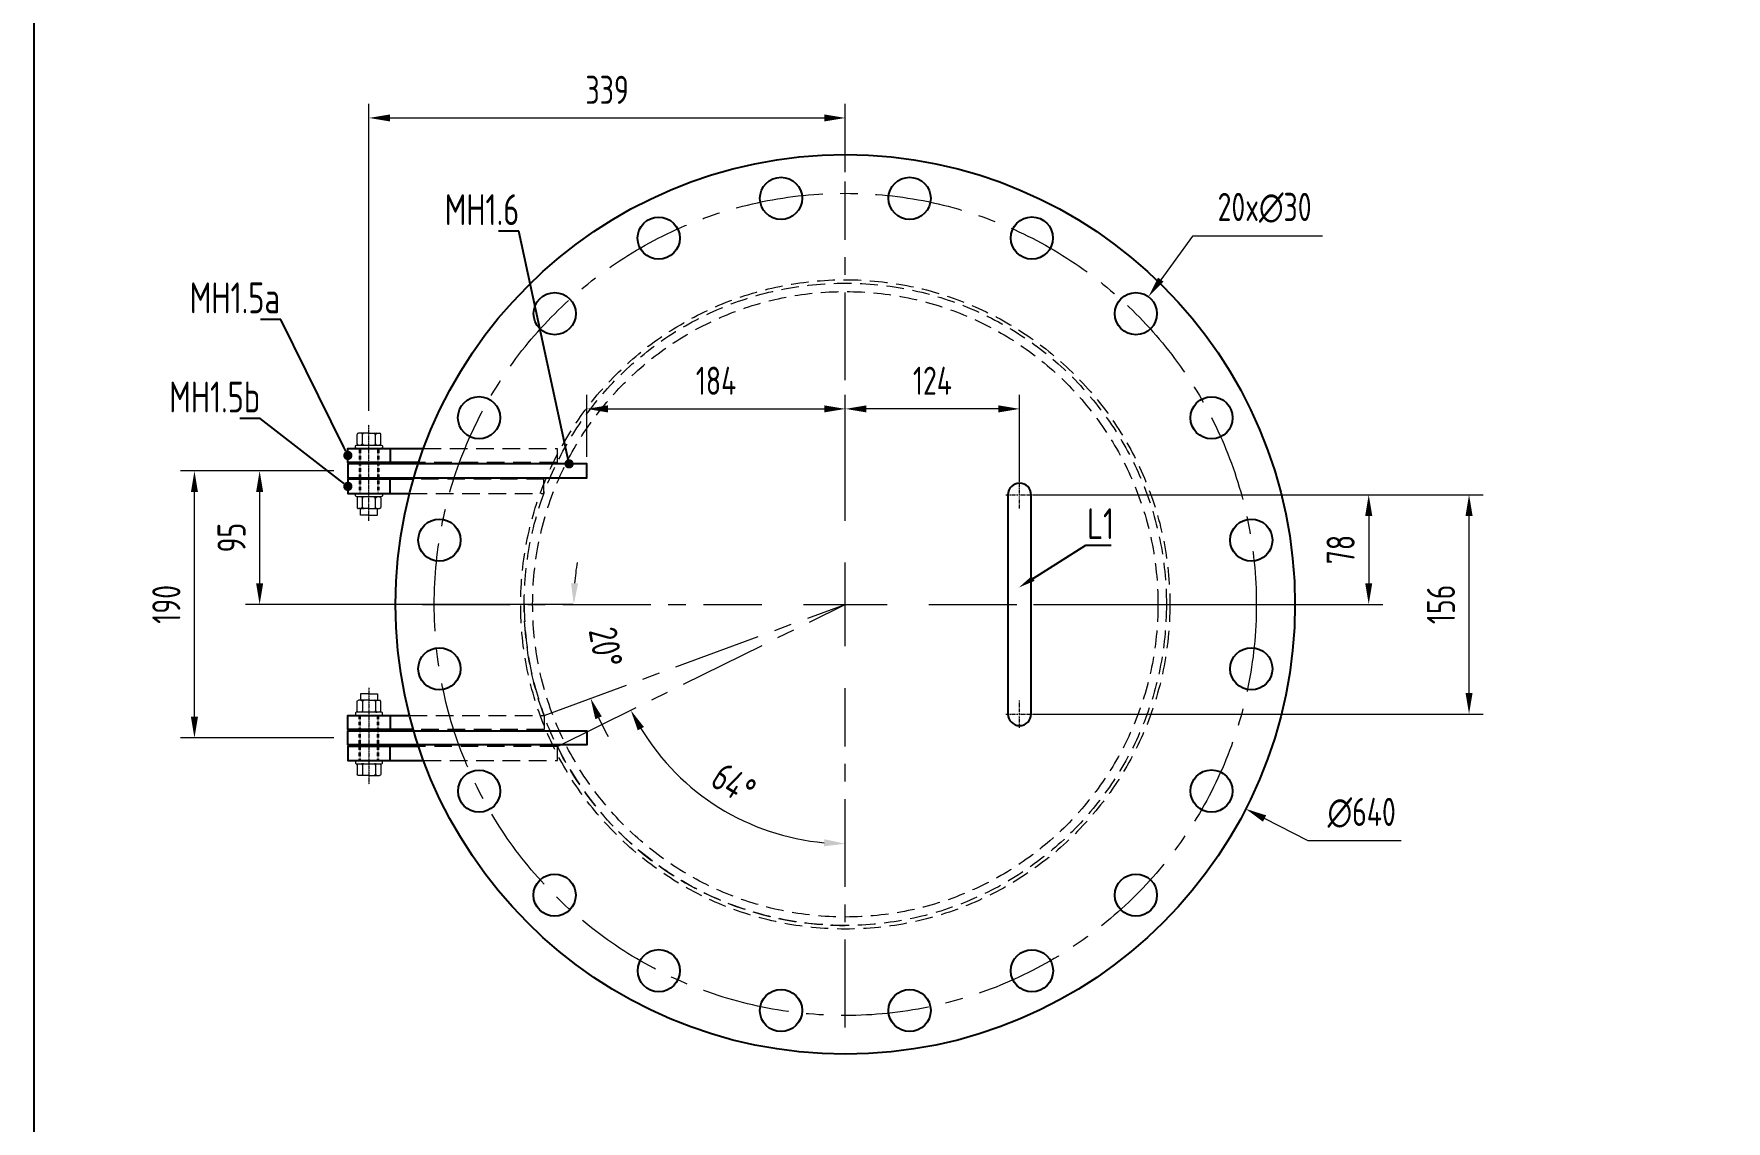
# Model space of a CAD drawing. Header units: millimetres. Extents: x -46397 to 283259, y -8690 to 23983.
# Drawn here: x 173406 to 174611, y -1071 to -298 of the extents above; entities that cross this region are included whole.
import ezdxf
from ezdxf import colors
from ezdxf.entities.mleader import LeaderData, LeaderLine
from ezdxf.math import Vec2, Vec3

# ---------------------------------------------------------------- set-up
doc = ezdxf.new("R2010")
doc.units = ezdxf.units.MM
for name, pattern in [('CENTER', [2, 1.25, -0.25, 0.25, -0.25]), ('CENTER2', [1.125, 0.75, -0.125, 0.125, -0.125]), ('HIDDEN', [0.375, 0.25, -0.125]), ('HIDDEN2', [0.1875, 0.125, -0.0625])]:
    doc.linetypes.add(name, pattern=pattern)
doc.layers.get('Defpoints').update_dxf_attribs({"lineweight": 0})
for name, color, linetype, lineweight in [('12.KICH THUOC', 3, 'Continuous', 9), ('BOLTS', 7, 'Continuous', 9), ('Dtext', 255, 'Continuous', 20), ('DUONGCHINH', 7, 'Continuous', 25), ('mDƯỜNG KHUẤT', 251, 'HIDDEN', 5), ('mDƯỜNG TÂM', 8, 'CENTER', 0)]:
    doc.layers.add(name, color=color, linetype=linetype, lineweight=lineweight)
doc.layers.add('DIM', color=8, linetype='Continuous')
doc.styles.add('Chu va so', font='arial.ttf')
doc.styles.add('GHI CHÚ 1', font='isocp_IV25.ttf', dxfattribs={"width": 0.8})
doc.styles.get("Standard").update_dxf_attribs({"font": 'isocp.shx', "width": 0.8})
doc.styles.add('TCVN', font='arial.ttf')
doc.dimstyles.new('1-30SCALE', dxfattribs={"dimtxt": 75, "dimasz": 75, "dimexe": 37.5, "dimexo": 30, "dimgap": 30, "dimtad": 1, "dimtoh": 1, "dimdec": 0, "dimdsep": 46, "dimtxsty": 'GHI CHÚ 1', "dimcen": 0.09, "dimclrd": 256, "dimclre": 256, "dimclrt": 2, "dimadec": 0, "dimazin": 0, "dimtfac": 1, "dimtdec": 0, "dimtofl": 0, "dimtmove": 0, "dimatfit": 3, "dimfxl": 1, "dimlwd": 0, "dimlwe": 0, "dimarcsym": 0})
doc.dimstyles.new('1-30SCALE$2', dxfattribs={"dimtxt": 75, "dimasz": 75, "dimexe": 37.5, "dimexo": 30, "dimgap": 30, "dimtad": 1, "dimtoh": 1, "dimdec": 0, "dimdsep": 46, "dimtxsty": 'GHI CHÚ 1', "dimcen": 0.09, "dimclrd": 256, "dimclre": 256, "dimclrt": 2, "dimadec": 0, "dimazin": 0, "dimtfac": 1, "dimtdec": 0, "dimtofl": 0, "dimtmove": 0, "dimatfit": 3, "dimfxl": 1, "dimlwd": 0, "dimlwe": 0, "dimarcsym": 0})

# ---------------------------------------------------------------- blocks, each defined once
blk = doc.blocks.new('*U688')
at = {"color": 1}
blk.add_circle((0, 0), 15, dxfattribs=at)
blk = doc.blocks.new('*U689')
at = {"layer": 'DUONGCHINH', "color": 0, "linetype": 'ByBlock', "lineweight": -2, "transparency": 16777216}
for p, rotation in [((101990.4, -98061.4), 89.99999999999993), ((101900, -98075.7), 107.9999999999999), ((102080.8, -98075.7), 71.99999999999994), ((101818.5, -98117.2), 125.9999999999999), ((102162.3, -98117.2), 53.99999999999995), ((101753.7, -98181.9), 143.9999999999998), ((102227, -98181.9), 35.99999999999994), ((101712.2, -98263.5), 161.9999999999999), ((102268.6, -98263.5), 17.99999999999997), ((101697.9, -98353.9), 180), ((101712.2, -98444.3), 197.9999999999998), ((102268.6, -98444.3), 341.9999999999997), ((101753.7, -98525.8), 215.9999999999997), ((102227, -98525.8), 323.9999999999997), ((101818.5, -98590.5), 233.9999999999997), ((102162.3, -98590.5), 305.9999999999997), ((101900, -98632.1), 251.9999999999997), ((102080.8, -98632.1), 287.9999999999997), ((101990.4, -98646.4), 269.9999999999996)]:
    blk.add_blockref('*U688', p, dxfattribs=dict(at, rotation=rotation))
blk.add_blockref('*U688', (102282.9, -98353.9), dxfattribs=at)
blk = doc.blocks.new('*U690')
at = {"layer": 'mDƯỜNG TÂM', "color": 0, "ltscale": 50, "transparency": 16777216}
for p, q in [((0, 59.5), (0, 301)), ((-301, 0), (-59.5, 0)), ((59.5, 0), (301, 0)), ((0, -301), (0, -59.5))]:
    blk.add_line(p, q, dxfattribs=at)
at = {"layer": 'mDƯỜNG TÂM', "color": 0, "linetype": 'Continuous', "ltscale": 50, "transparency": 16777216}
for p, q in [((0, -29.75), (0, 29.75)), ((-29.75, 0), (29.75, 0))]:
    blk.add_line(p, q, dxfattribs=at)
blk = doc.blocks.new('*U691')
at = {"layer": 'mDƯỜNG TÂM', "color": 0, "ltscale": 2, "transparency": 16777216}
for p, q in [((-9.74, 0), (-1.248, 0)), ((0, 1.248), (0, 9.74)), ((1.248, 0), (9.74, 0)), ((0, -9.74), (0, -1.248))]:
    blk.add_line(p, q, dxfattribs=at)
at = {"layer": 'mDƯỜNG TÂM', "color": 0, "linetype": 'Continuous', "ltscale": 2, "transparency": 16777216}
for p, q in [((-0.624, 0), (0.624, 0)), ((0, -0.624), (0, 0.624))]:
    blk.add_line(p, q, dxfattribs=at)
blk = doc.blocks.new('*U692')
at = {"layer": 'mDƯỜNG TÂM', "color": 0, "ltscale": 2, "transparency": 16777216}
for p, q in [((-9.74, 0), (-1.248, 0)), ((0, 1.248), (0, 9.74)), ((1.248, 0), (9.74, 0)), ((0, -9.74), (0, -1.248))]:
    blk.add_line(p, q, dxfattribs=at)
at = {"layer": 'mDƯỜNG TÂM', "color": 0, "linetype": 'Continuous', "ltscale": 2, "transparency": 16777216}
for p, q in [((-0.624, 0), (0.624, 0)), ((0, -0.624), (0, 0.624))]:
    blk.add_line(p, q, dxfattribs=at)
blk = doc.blocks.new('*U1640')
at = {"layer": 'BOLTS'}
h = blk.add_hatch(dxfattribs=at)
h.set_pattern_fill('ANSI31', color=8, scale=0.88, angle=30, style=0)
h.set_pattern_definition([(195, (-2929.86261, -4641.71054), (-0.028470095, 0.1062518409), [])])
edge = h.paths.add_edge_path()
edge.add_line((-4.6, 42), (-4.6, 42))
edge.add_ellipse((-5.5, 41.9), major_axis=(-0.608, -0.608), ratio=1, start_angle=141.1342, end_angle=215.0819)
edge.add_line((-5.3, 42.8), (-5.3, 42.8))
edge.add_line((-5.3, 42.8), (-3.9, 42.8))
edge.add_line((-3.9, 42.8), (-3.9, 42.8))
edge.add_ellipse((-3.7, 41.9), major_axis=(-0.608, -0.608), ratio=1, start_angle=232.9978, end_angle=308.8658)
h = blk.add_hatch(dxfattribs=at)
h.set_pattern_fill('ANSI31', color=8, scale=0.88, angle=30, style=0)
h.set_pattern_definition([(345, (2929.86261, -4641.71054), (0.028470095, 0.1062518409), [])])
edge = h.paths.add_edge_path()
edge.add_line((4.6, 42), (4.6, 42))
edge.add_ellipse((5.5, 41.9), major_axis=(0.608, -0.608), ratio=1, start_angle=144.9181, end_angle=218.8658, ccw=False)
edge.add_line((5.3, 42.8), (5.3, 42.8))
edge.add_line((5.3, 42.8), (3.9, 42.8))
edge.add_line((3.9, 42.8), (3.9, 42.8))
edge.add_ellipse((3.7, 41.9), major_axis=(0.608, -0.608), ratio=1, start_angle=51.1342, end_angle=127.0022, ccw=False)
h = blk.add_hatch(dxfattribs=at)
h.set_pattern_fill('ANSI31', color=8, scale=0.88, angle=30, style=0)
h.set_pattern_definition([(165, (-2929.86261, 4718.91054), (-0.028470095, -0.1062518409), [])])
edge = h.paths.add_edge_path()
edge.add_line((-4.6, 35.2), (-4.6, 35.2))
edge.add_ellipse((-5.5, 35.3), major_axis=(-0.608, -0.608), ratio=1, start_angle=54.9181, end_angle=128.8658, ccw=False)
edge.add_line((-5.3, 34.4), (-5.3, 34.4))
edge.add_line((-5.3, 34.4), (-3.9, 34.4))
edge.add_line((-3.9, 34.4), (-3.9, 34.4))
edge.add_ellipse((-3.7, 35.3), major_axis=(-0.608, -0.608), ratio=1, start_angle=321.1342, end_angle=397.0022, ccw=False)
h = blk.add_hatch(dxfattribs=at)
h.set_pattern_fill('ANSI31', color=8, scale=0.88, angle=30, style=0)
h.set_pattern_definition([(15, (2929.86261, 4718.91054), (0.028470095, -0.1062518409), [])])
edge = h.paths.add_edge_path()
edge.add_line((4.6, 35.2), (4.6, 35.2))
edge.add_ellipse((5.5, 35.3), major_axis=(0.608, -0.608), ratio=1, start_angle=231.1342, end_angle=305.0819)
edge.add_line((5.3, 34.4), (5.3, 34.4))
edge.add_line((5.3, 34.4), (3.9, 34.4))
edge.add_line((3.9, 34.4), (3.9, 34.4))
edge.add_ellipse((3.7, 35.3), major_axis=(0.608, -0.608), ratio=1, start_angle=-37.0022, end_angle=38.8658)
h = blk.add_hatch(dxfattribs=at)
h.set_pattern_fill('ANSI31', color=8, scale=0.88, angle=30, style=0)
h.set_pattern_definition([(195, (-2929.86261, -4686.91054), (-0.028470095, 0.1062518409), [])])
edge = h.paths.add_edge_path()
edge.add_line((-4.6, -3.2), (-4.6, -3.2))
edge.add_ellipse((-5.5, -3.3), major_axis=(-0.608, -0.608), ratio=1, start_angle=141.1342, end_angle=215.0819)
edge.add_line((-5.3, -2.4), (-5.3, -2.4))
edge.add_line((-5.3, -2.4), (-3.9, -2.4))
edge.add_line((-3.9, -2.4), (-3.9, -2.4))
edge.add_ellipse((-3.7, -3.3), major_axis=(-0.608, -0.608), ratio=1, start_angle=232.9978, end_angle=308.8658)
h = blk.add_hatch(dxfattribs=at)
h.set_pattern_fill('ANSI31', color=8, scale=0.88, angle=30, style=0)
h.set_pattern_definition([(165, (-2929.86261, 4673.71054), (-0.028470095, -0.1062518409), [])])
edge = h.paths.add_edge_path()
edge.add_line((-4.6, -10), (-4.6, -10))
edge.add_ellipse((-5.5, -9.9), major_axis=(-0.608, -0.608), ratio=1, start_angle=54.9181, end_angle=128.8658, ccw=False)
edge.add_line((-5.3, -10.8), (-5.3, -10.8))
edge.add_line((-5.3, -10.8), (-3.9, -10.8))
edge.add_line((-3.9, -10.8), (-3.9, -10.8))
edge.add_ellipse((-3.7, -9.9), major_axis=(-0.608, -0.608), ratio=1, start_angle=321.1342, end_angle=397.0022, ccw=False)
h = blk.add_hatch(dxfattribs=at)
h.set_pattern_fill('ANSI31', color=8, scale=0.88, angle=30, style=0)
h.set_pattern_definition([(345, (2929.86261, -4686.91054), (0.028470095, 0.1062518409), [])])
edge = h.paths.add_edge_path()
edge.add_line((4.6, -3.2), (4.6, -3.2))
edge.add_ellipse((5.5, -3.3), major_axis=(0.608, -0.608), ratio=1, start_angle=144.9181, end_angle=218.8658, ccw=False)
edge.add_line((5.3, -2.4), (5.3, -2.4))
edge.add_line((5.3, -2.4), (3.9, -2.4))
edge.add_line((3.9, -2.4), (3.9, -2.4))
edge.add_ellipse((3.7, -3.3), major_axis=(0.608, -0.608), ratio=1, start_angle=51.1342, end_angle=127.0022, ccw=False)
h = blk.add_hatch(dxfattribs=at)
h.set_pattern_fill('ANSI31', color=8, scale=0.88, angle=30, style=0)
h.set_pattern_definition([(15, (2929.86261, 4673.71054), (0.028470095, -0.1062518409), [])])
edge = h.paths.add_edge_path()
edge.add_line((4.6, -10), (4.6, -10))
edge.add_ellipse((5.5, -9.9), major_axis=(0.608, -0.608), ratio=1, start_angle=231.1342, end_angle=305.0819)
edge.add_line((5.3, -10.8), (5.3, -10.8))
edge.add_line((5.3, -10.8), (3.9, -10.8))
edge.add_line((3.9, -10.8), (3.9, -10.8))
edge.add_ellipse((3.7, -9.9), major_axis=(0.608, -0.608), ratio=1, start_angle=-37.0022, end_angle=38.8658)
at = {"layer": 'BOLTS', "color": 8, "linetype": 'CENTER2'}
blk.add_line((0, 51.6), (0, -16.8), dxfattribs=at)
at = {"layer": 'BOLTS', "color": 8}
for p, q in [((0, 42.8), (-7.5, 42.8)), ((-4.6, 41.9), (-4.6, 35.3)), ((0, 42.8), (7.5, 42.8)), ((4.6, 41.9), (4.6, 35.3)), ((-8.4, -3.3), (-8.4, -9.9)), ((0, -10.8), (-7.5, -10.8)), ((-4.6, -3.3), (-4.6, -9.9)), ((0, -10.8), (7.5, -10.8)), ((4.6, -3.3), (4.6, -9.9)), ((8.4, -3.3), (8.4, -9.9))]:
    blk.add_line(p, q, dxfattribs=at)
at = {"layer": 'BOLTS', "color": 3, "linetype": 'HIDDEN2'}
for p, q in [((-6, 0), (-6, 32)), ((6, 0), (6, 32))]:
    blk.add_line(p, q, dxfattribs=at)
at = {"layer": 'BOLTS', "color": 8}
for points in [[(-7.5, 34.4, -0.414214), (-8.4, 35.3), (-8.4, 41.9, -0.414214), (-7.5, 42.8)], [(7.5, 34.4, 0.414214), (8.4, 35.3), (8.4, 41.9, 0.414214), (7.5, 42.8)]]:
    blk.add_lwpolyline(points, format="xyb", dxfattribs=at)
at = {"layer": 'BOLTS', "color": 3}
for points in [[(0, 47.4), (-5.9, 47.4, 0.414214), (-6, 47.3), (-6, 42.8)], [(0, 47.4), (5.9, 47.4, -0.414214), (6, 47.3), (6, 42.8)]]:
    blk.add_lwpolyline(points, format="xyb", dxfattribs=at)
for points in [[(0, 32), (-8.7, 32, -0.414214), (-9.6, 32.9), (-9.6, 33.5, -0.414214), (-8.7, 34.4), (0, 34.4), (8.7, 34.4, -0.414214), (9.6, 33.5), (9.6, 32.9, -0.414214), (8.7, 32)], [(0, -2.4), (-8.7, -2.4, -0.414214), (-9.6, -1.5), (-9.6, -0.9, -0.414214), (-8.7, 0), (0, 0), (8.7, 0, -0.414214), (9.6, -0.9), (9.6, -1.5, -0.414214), (8.7, -2.4)]]:
    blk.add_lwpolyline(points, format="xyb", close=True, dxfattribs=at)
at = {"layer": 'BOLTS', "color": 8}
blk.add_lwpolyline([(-7.5, 34.4), (0, 34.4)], dxfattribs=at)
for centre, start, end in [((-5.5, 41.9), 360, 90), ((-5.5, 41.9), 360, 90), ((-3.7, 41.9), 90, 180), ((-3.7, 41.9), 90, 180), ((3.7, 41.9), 360, 90), ((3.7, 41.9), 360, 90), ((5.5, 41.9), 90, 180), ((5.5, 41.9), 90, 180), ((-5.5, 35.3), 270, 0), ((-3.7, 35.3), 180, 270), ((3.7, 35.3), 270, 0), ((5.5, 35.3), 180, 270), ((-7.5, -3.3), 90, 180), ((-7.5, -9.9), 180, 270), ((-5.5, -3.3), 360, 90), ((-5.5, -3.3), 360, 90), ((-5.5, -9.9), 270, 0), ((-3.7, -3.3), 90, 180), ((-3.7, -3.3), 90, 180), ((-3.7, -9.9), 180, 270), ((3.7, -3.3), 360, 90), ((3.7, -3.3), 360, 90), ((3.7, -9.9), 270, 0), ((5.5, -3.3), 90, 180), ((5.5, -3.3), 90, 180), ((5.5, -9.9), 180, 270), ((7.5, -3.3), 360, 90), ((7.5, -9.9), 270, 0)]:
    blk.add_arc(centre, 0.859, start, end, dxfattribs=at)
blk = doc.blocks.new('_Dot')
at = {"color": 0, "linetype": 'ByBlock', "lineweight": -2}
blk.add_line((-0.5, 0), (-1, 0), dxfattribs=at)
at = {"color": 0, "linetype": 'ByBlock', "const_width": 0.5}
blk.add_lwpolyline([(-0.25, 0, 1), (0.25, 0, 1)], format="xyb", close=True, dxfattribs=at)
blk = doc.blocks.new('*D693')
at = {"layer": 'Defpoints', "color": 0, "transparency": 16777216}
for p in [(173983.8, -357.7), (173983.8, -406.3, -1.3), (173644.8, -576, -1.3)]:
    blk.add_point(p, dxfattribs=at)
at = {"layer": 'DIM', "linetype": 'Continuous', "lineweight": 0, "transparency": 16777216}
for p, q in [((173644.8, -566), (173644.8, -347.7)), ((173983.8, -396.3), (173983.8, -347.7)), ((173659.8, -357.7), (173968.8, -357.7))]:
    blk.add_line(p, q, dxfattribs=at)
at = {"layer": 'DIM', "transparency": 16777216}
for points in [[(173659.8, -355.2), (173659.8, -360.2), (173644.8, -357.7)], [(173968.8, -355.2), (173968.8, -360.2), (173983.8, -357.7)]]:
    blk.add_solid(points, dxfattribs=at)
at = {"layer": 'DIM', "color": 2, "transparency": 16777216, "insert": (173814.3, -337.7), "char_height": 20, "attachment_point": 5, "style": 'GHI CHÚ 1'}
blk.add_mtext('339', dxfattribs=at)
blk = doc.blocks.new('*D747')
at = {"layer": 'Defpoints', "color": 0, "transparency": 16777216}
for p in [(174107.8, -625.8), (174427.7, -625.8), (174107.8, -781.8)]:
    blk.add_point(p, dxfattribs=at)
at = {"layer": 'DIM', "linetype": 'Continuous', "lineweight": 0, "transparency": 16777216}
for p, q in [((174117.8, -625.8), (174437.7, -625.8)), ((174427.7, -766.8), (174427.7, -640.8)), ((174117.8, -781.8), (174437.7, -781.8))]:
    blk.add_line(p, q, dxfattribs=at)
at = {"layer": 'DIM', "transparency": 16777216}
for points in [[(174425.2, -640.8), (174430.2, -640.8), (174427.7, -625.8)], [(174425.2, -766.8), (174430.2, -766.8), (174427.7, -781.8)]]:
    blk.add_solid(points, dxfattribs=at)
at = {"layer": 'DIM', "color": 2, "transparency": 16777216, "insert": (174407.7, -703.8), "char_height": 20, "attachment_point": 5, "rotation": 90, "style": 'GHI CHÚ 1'}
blk.add_mtext('156', dxfattribs=at)
blk = doc.blocks.new('*D748')
at = {"layer": 'Defpoints', "color": 0, "transparency": 16777216}
for p in [(174107.8, -625.8), (174107.8, -703.8), (174356.3, -703.8)]:
    blk.add_point(p, dxfattribs=at)
at = {"layer": 'DIM', "linetype": 'Continuous', "lineweight": 0, "transparency": 16777216}
for p, q in [((174117.8, -625.8), (174366.3, -625.8)), ((174356.3, -640.8), (174356.3, -688.8)), ((174117.8, -703.8), (174366.3, -703.8))]:
    blk.add_line(p, q, dxfattribs=at)
at = {"layer": 'DIM', "transparency": 16777216}
for points in [[(174353.8, -640.8), (174358.8, -640.8), (174356.3, -625.8)], [(174353.8, -688.8), (174358.8, -688.8), (174356.3, -703.8)]]:
    blk.add_solid(points, dxfattribs=at)
at = {"layer": 'DIM', "color": 2, "transparency": 16777216, "insert": (174336.3, -664.8), "char_height": 20, "attachment_point": 5, "rotation": 90, "style": 'GHI CHÚ 1'}
blk.add_mtext('78', dxfattribs=at)
blk = doc.blocks.new('*D694')
at = {"layer": 'Defpoints', "color": 0, "transparency": 16777216}
for p in [(173520.6, -608.8), (173629.8, -608.8), (173629.8, -798.8)]:
    blk.add_point(p, dxfattribs=at)
at = {"layer": 'DIM', "linetype": 'Continuous', "lineweight": 0, "transparency": 16777216}
for p, q in [((173619.8, -608.8), (173510.6, -608.8)), ((173520.6, -783.8), (173520.6, -623.8)), ((173619.8, -798.8), (173510.6, -798.8))]:
    blk.add_line(p, q, dxfattribs=at)
at = {"layer": 'DIM', "transparency": 16777216}
for points in [[(173518.1, -623.8), (173523.1, -623.8), (173520.6, -608.8)], [(173518.1, -783.8), (173523.1, -783.8), (173520.6, -798.8)]]:
    blk.add_solid(points, dxfattribs=at)
at = {"layer": 'DIM', "color": 2, "transparency": 16777216, "insert": (173500.6, -703.8), "char_height": 20, "attachment_point": 5, "rotation": 90, "style": 'GHI CHÚ 1'}
blk.add_mtext('190', dxfattribs=at)
blk = doc.blocks.new('*D749')
at = {"layer": 'Defpoints', "color": 0, "transparency": 16777216}
for p in [(173629.8, -608.8), (173567, -703.8), (173799.8, -703.8)]:
    blk.add_point(p, dxfattribs=at)
at = {"layer": 'DIM', "linetype": 'Continuous', "lineweight": 0, "transparency": 16777216}
for p, q in [((173619.8, -608.8), (173557, -608.8)), ((173567, -623.8), (173567, -688.8)), ((173789.8, -703.8), (173557, -703.8))]:
    blk.add_line(p, q, dxfattribs=at)
at = {"layer": 'DIM', "transparency": 16777216}
for points in [[(173564.5, -623.8), (173569.5, -623.8), (173567, -608.8)], [(173564.5, -688.8), (173569.5, -688.8), (173567, -703.8)]]:
    blk.add_solid(points, dxfattribs=at)
at = {"layer": 'DIM', "color": 2, "transparency": 16777216, "insert": (173547, -656.3), "char_height": 20, "attachment_point": 5, "rotation": 90, "style": 'GHI CHÚ 1'}
blk.add_mtext('95', dxfattribs=at)
blk = doc.blocks.new('*D750')
at = {"layer": 'Defpoints', "color": 0, "transparency": 16777216}
for p in [(173983.8, -564.7), (173983.8, -625.8), (174107.8, -625.8)]:
    blk.add_point(p, dxfattribs=at)
at = {"layer": 'DIM', "linetype": 'Continuous', "lineweight": 0, "transparency": 16777216}
for p, q in [((173983.8, -615.8), (173983.8, -554.7)), ((174092.8, -564.7), (173998.8, -564.7)), ((174107.8, -615.8), (174107.8, -554.7))]:
    blk.add_line(p, q, dxfattribs=at)
at = {"layer": 'DIM', "transparency": 16777216}
for points in [[(173998.8, -562.2), (173998.8, -567.2), (173983.8, -564.7)], [(174092.8, -562.2), (174092.8, -567.2), (174107.8, -564.7)]]:
    blk.add_solid(points, dxfattribs=at)
at = {"layer": 'DIM', "color": 2, "transparency": 16777216, "insert": (174045.8, -544.7), "char_height": 20, "attachment_point": 5, "style": 'GHI CHÚ 1'}
blk.add_mtext('124', dxfattribs=at)
blk = doc.blocks.new('*D751')
at = {"layer": 'Defpoints', "color": 0, "transparency": 16777216}
for p in [(173983.8, -564.7), (173799.8, -608.8), (173983.8, -608.8)]:
    blk.add_point(p, dxfattribs=at)
at = {"layer": 'DIM', "linetype": 'Continuous', "lineweight": 0, "transparency": 16777216}
for p, q in [((173799.8, -598.8), (173799.8, -554.7)), ((173814.8, -564.7), (173968.8, -564.7)), ((173983.8, -598.8), (173983.8, -554.7))]:
    blk.add_line(p, q, dxfattribs=at)
at = {"layer": 'DIM', "transparency": 16777216}
for points in [[(173814.8, -562.2), (173814.8, -567.2), (173799.8, -564.7)], [(173968.8, -562.2), (173968.8, -567.2), (173983.8, -564.7)]]:
    blk.add_solid(points, dxfattribs=at)
at = {"layer": 'DIM', "color": 2, "transparency": 16777216, "insert": (173891.8, -544.7), "char_height": 20, "attachment_point": 5, "style": 'GHI CHÚ 1'}
blk.add_mtext('184', dxfattribs=at)
blk = doc.blocks.new('*D758')
at = {"layer": 'Defpoints', "color": 0, "transparency": 16777216}
for p in [(173698.8, -558.3), (174268.8, -849.3)]:
    blk.add_point(p, dxfattribs=at)
at = {"layer": 'DIM', "lineweight": 0, "transparency": 16777216}
for p, q in [((173983.7, -703.8), (173983.9, -703.8)), ((173983.8, -703.9), (173983.8, -703.7))]:
    blk.add_line(p, q, dxfattribs=at)
at = {"layer": 'DIM', "linetype": 'Continuous', "lineweight": 0, "transparency": 16777216}
for p, q in [((174313.3, -872.1), (174282.1, -856.2)), ((174379.3, -872.1), (174313.3, -872.1))]:
    blk.add_line(p, q, dxfattribs=at)
at = {"layer": 'DIM', "transparency": 16777216}
blk.add_solid([(174283.3, -853.9), (174281, -858.4), (174268.8, -849.3)], dxfattribs=at)
at = {"layer": 'DIM', "color": 2, "transparency": 16777216, "insert": (174351.3, -852.1), "char_height": 20, "attachment_point": 5, "style": 'GHI CHÚ 1'}
blk.add_mtext('∅640', dxfattribs=at)
blk = doc.blocks.new('*D753')
at = {"layer": 'Defpoints', "color": 0, "transparency": 16777216}
for p in [(174199.5, -484.9, 0.1), (174181.8, -509.1, 0.1)]:
    blk.add_point(p, dxfattribs=at)
at = {"layer": 'DIM', "linetype": 'Continuous', "lineweight": 0, "transparency": 16777216}
for p, q in [((174231, -441.7), (174208.3, -472.8)), ((174323.5, -441.7), (174231, -441.7))]:
    blk.add_line(p, q, dxfattribs=at)
at = {"layer": 'DIM', "lineweight": 0, "transparency": 16777216}
for p, q in [((174190.5, -497), (174190.7, -497)), ((174190.6, -497.1), (174190.6, -496.9))]:
    blk.add_line(p, q, dxfattribs=at)
at = {"layer": 'DIM', "transparency": 16777216}
blk.add_solid([(174206.3, -471.3), (174210.3, -474.2), (174199.5, -484.9)], dxfattribs=at)
at = {"layer": 'DIM', "color": 2, "transparency": 16777216, "insert": (174282.2, -421.7), "char_height": 20, "attachment_point": 5, "style": 'GHI CHÚ 1'}
blk.add_mtext('20x∅30', dxfattribs=at)
blk = doc.blocks.new('*D754')
at = {"layer": 'Defpoints', "color": 0, "transparency": 16777216}
for p in [(173682.8, -703.8, 0.1), (173924.3, -703.8, 0.1), (173983.8, -703.8, 0.1), (173791.9, -726.5), (173769.4, -782.8, 0.1)]:
    blk.add_point(p, dxfattribs=at)
at = {"layer": 'DIM', "linetype": 'Continuous', "lineweight": 0, "transparency": 16777216}
for start, end in [(171.1022, 175.5511), (204.6783, 209.1272)]:
    blk.add_arc((173983.8, -703.8), 193.2, start, end, dxfattribs=at)
at = {"layer": 'DIM', "transparency": 16777216}
for points in [[(173793.6, -688.9), (173788.6, -688.7), (173790.6, -703.8)], [(173805.9, -785.5), (173810.5, -783.5), (173802.5, -770.6)]]:
    blk.add_solid(points, dxfattribs=at)
at = {"layer": 'DIM', "color": 2, "transparency": 16777216, "insert": (173813.3, -734.2), "char_height": 20, "attachment_point": 5, "rotation": 280.1147, "style": 'GHI CHÚ 1'}
blk.add_mtext('20°', dxfattribs=at)
blk = doc.blocks.new('*D755')
at = {"layer": 'Defpoints', "color": 0, "transparency": 16777216}
for p in [(173983.8, -703.8, 0.1), (173983.8, -763.3, 0.1), (173778.9, -804.8, 0.1), (173868.8, -829.3), (173983.8, -1004.8, 0.1)]:
    blk.add_point(p, dxfattribs=at)
at = {"layer": 'DIM', "linetype": 'Continuous', "lineweight": 0, "transparency": 16777216}
blk.add_arc((173983.8, -703.8), 170.2, 211.2873, 264.9501, dxfattribs=at)
at = {"layer": 'DIM', "transparency": 16777216}
for points in [[(173836.1, -793.4), (173840.5, -791), (173831.1, -779.1)], [(173968.9, -870.9), (173968.7, -875.9), (173983.8, -874.1)]]:
    blk.add_solid(points, dxfattribs=at)
at = {"layer": 'DIM', "color": 2, "transparency": 16777216, "insert": (173904.4, -831.4), "char_height": 20, "attachment_point": 5, "rotation": 328.1187, "style": 'GHI CHÚ 1'}
blk.add_mtext('64°', dxfattribs=at)
blk = doc.blocks.new('*U1842')
at = {"lineweight": 25}
for points in [[(0, 0), (3838.6, 0), (3838.6, 2514.5), (0, 2514.5)], [(0, 0), (2902.4, 0), (2902.4, 2514.5), (0, 2514.5)]]:
    blk.add_lwpolyline(points, close=True, dxfattribs=at)
at = {"layer": 'Dtext', "ltscale": 0.1}
for tag, p, height, style in [('REV_3', (2927.1, 944.5), 16.7, 'TCVN'), ('FOR_APPROVAL3', (3094.3, 943.3, -0.2), 20.1, 'TCVN'), ('REV_2', (2927.1, 882), 16.7, 'TCVN'), ('FOR_APPROVAL2', (3094.3, 880.9, -0.2), 20.1, 'TCVN'), ('REV_1', (2927.1, 819.6), 16.7, 'TCVN'), ('FOR_APPROVAL1', (3094.3, 818.4, -0.1), 20.1, 'TCVN'), ('REV_0', (2927.1, 757.2), 16.7, 'TCVN'), ('NGUOI_VE', (3272.4, 756.3, -0.1), 20.1, 'TCVN'), ('NGUOI_KIEM_2', (3449.7, 756.3, -0.2), 20.1, 'TCVN'), ('NGUOI_DUYET', (3663.9, 756.3, -0.2), 20.1, 'TCVN'), ('1.1_A4', (3674.6, 38.1, -0.2), 20.1, 'Chu va so'), ('A4_A4', (3741.4, 38.1, -0.2), 20.1, 'Chu va so'), ('REV.', (3796.4, 38.1, -0.2), 20.1, 'Chu va so')]:
    blk.add_attdef(tag, p, '', height=height, dxfattribs=dict(at, style=style))
for tag, p, height, style, width in [('NGAY_REV03', (2969.5, 943.3, -0.2), 17.4, 'TCVN', 0.95), ('NGAY_REV02', (2969.5, 880.9, -0.2), 17.4, 'TCVN', 0.95), ('NGAY_REV01', (2969.5, 818.4, -0.2), 17.4, 'TCVN', 0.95), ('NGAY_REV0', (2969.5, 756, -0.2), 17.4, 'TCVN', 0.95), ('DWD.NO', (2967.9, 16.3, -0.2), 26.7, 'Chu va so', 0.85)]:
    blk.add_attdef(tag, p, '', height=height, dxfattribs=dict(at, style=style, width=width))
at = {"layer": 'Dtext', "lineweight": 25, "ltscale": 0.1, "style": 'Chu va so'}
for tag, p, height in [('PROJECT_CODE', (3161.3, 314.3), 40.1), ('TITLE1', (2987.5, 239.7, -0.2), 26.7), ('TITLE2', (2987.5, 176.8, -0.2), 26.7), ('TITLE3', (2987.5, 114.4, -0.2), 26.7)]:
    blk.add_attdef(tag, p, '', height=height, dxfattribs=at)

msp = doc.modelspace()

# ---------------------------------------------------------------- linework, layer by layer
at = {"layer": 'DUONGCHINH'}
for p, q in [((173659.79, -592.82, 0.08), (173659.79, -602.82, 0.08)), ((173659.79, -624.82, 0.08), (173659.79, -614.82, 0.08)), ((173659.79, -782.82, 0.08), (173659.79, -792.82, 0.08)), ((173659.79, -814.82, 0.08), (173659.79, -804.82, 0.08))]:
    msp.add_line(p, q, dxfattribs=at)
at = {"layer": 'DUONGCHINH', "elevation": 0.08}
for points in [[(173680.15, -602.82), (173629.79, -602.82), (173629.79, -592.82), (173683.58, -592.82)], [(173672.24, -603.82), (173629.79, -603.82), (173629.79, -613.82), (173670.04, -613.82)], [(173670.04, -613.82), (173799.79, -613.82), (173799.79, -603.82), (173672.24, -603.82)], [(173676.42, -614.82), (173629.79, -614.82), (173629.79, -624.82), (173673.7, -624.82)], [(173676.42, -792.82), (173629.79, -792.82), (173629.79, -782.82), (173673.7, -782.82)], [(173672.24, -803.82), (173629.79, -803.82), (173629.79, -793.82), (173670.04, -793.82)], [(173670.04, -793.82), (173799.79, -793.82), (173799.79, -803.82), (173672.24, -803.82)], [(173680.15, -804.82), (173629.79, -804.82), (173629.79, -814.82), (173683.58, -814.82)]]:
    msp.add_lwpolyline(points, dxfattribs=at)
msp.add_lwpolyline([(174116.05, -781.82), (174116.05, -625.82, 1), (174099.57, -625.82), (174099.57, -781.82, 1)], format="xyb", close=True, dxfattribs=at)
at = {"layer": 'DUONGCHINH'}
msp.add_circle((173983.79, -703.82, 0.08), 320, dxfattribs=at)
at = {"layer": 'mDƯỜNG KHUẤT', "ltscale": 0.5}
for p, q in [((173637.79, -592.82, 0.08), (173637.79, -624.82, 0.08)), ((173651.79, -592.82, 0.08), (173651.79, -624.82, 0.08)), ((173637.79, -814.82, 0.08), (173637.79, -782.82, 0.08)), ((173651.79, -814.82, 0.08), (173651.79, -782.82, 0.08))]:
    msp.add_line(p, q, dxfattribs=at)
at = {"layer": 'mDƯỜNG KHUẤT', "ltscale": 50, "elevation": 0.08}
for points in [[(173683.58, -592.82), (173778.78, -592.82), (173778.78, -602.82), (173680.15, -602.82)], [(173673.7, -624.82), (173769.35, -624.82), (173769.35, -614.82), (173676.42, -614.82)], [(173673.7, -782.82), (173769.42, -782.82), (173769.42, -792.82), (173676.42, -792.82)], [(173683.58, -814.82), (173778.87, -814.82), (173778.87, -804.82), (173680.15, -804.82)]]:
    msp.add_lwpolyline(points, dxfattribs=at)
at = {"layer": 'mDƯỜNG KHUẤT', "ltscale": 50}
for centre, radius in [((173983.79, -703.82, 0.08), 231), ((173983.79, -703.73, 0.08), 228.5), ((173983.79, -703.73, 0.08), 222.5)]:
    msp.add_circle(centre, radius, dxfattribs=at)
for start, end in [(180, 200.2506), (206.25756, 270)]:
    msp.add_arc((173983.79, -703.73, 0.08), 228.5, start, end, dxfattribs=at)
at = {"layer": 'mDƯỜNG TÂM', "color": 8, "ltscale": 50}
for p in [(173769.42, -782.82, 0.08), (173778.87, -804.82, 0.08)]:
    msp.add_line(p, (173983.79, -703.82, 0.08), dxfattribs=at)
msp.add_circle((173983.79, -703.82, 0.08), 292.5, dxfattribs=at)

# ---------------------------------------------------------------- block references
at = {"color": 251, "lineweight": 0, "rotation": 180}
msp.add_blockref('*U1640', (173644.79, -592.82, 0.08), dxfattribs=at)
at = {"color": 251, "lineweight": 0, "xscale": -1}
msp.add_blockref('*U1640', (173644.79, -814.82, 0.08), dxfattribs=at)
at = {"layer": 'DUONGCHINH', "rotation": 9}
msp.add_blockref('*U689', (57863.15, 80484.34, 0.08), dxfattribs=at)
at = {"layer": 'mDƯỜNG TÂM', "color": 8, "ltscale": 50}
msp.add_blockref('*U690', (173983.79, -703.82, 0.08), dxfattribs=at)
at = {"layer": 'mDƯỜNG TÂM', "color": 8, "ltscale": 2}
for name, p in [('*U691', (174107.81, -625.82, 0.08)), ('*U692', (174107.81, -781.82, 0.08))]:
    msp.add_blockref(name, p, dxfattribs=at)

# ---------------------------------------------------------------- dimensions: what is measured, and where the dimension line sits
at = {"layer": 'DIM'}
for base, p1, p2, picture, middle in [((173983.79, -357.73, 1.4), (173644.79, -576.05, 0.08), (173983.79, -406.32, 0.08), '*D693', (173814.29, -337.73, 1.4)), ((173983.79, -564.73, 0.08), (173799.79, -608.82, 0.08), (173983.79, -608.82, 0.08), '*D751', (173891.79, -544.73, 0.08)), ((173983.79, -564.73, 0.08), (174107.81, -625.82, 0.08), (173983.79, -625.82, 0.08), '*D750', (174045.8, -544.72, 0.08))]:
    dim = msp.add_linear_dim(base=base, p1=p1, p2=p2, dimstyle='1-30SCALE', override={"dimtxt": 20, "dimasz": 15, "dimexe": 10, "dimexo": 10, "dimgap": 10, "dimtmove": 1}, dxfattribs=at)
    dim.commit()
    dim.dimension.update_dxf_attribs({"geometry": picture, "text_midpoint": middle})
dim = msp.add_diameter_dim_2p(p1=(174181.78, -509.11, 0.08), p2=(174199.46, -484.87, 0.08), text='20x<>', dimstyle='1-30SCALE', override={"dimtxt": 20, "dimasz": 15, "dimexe": 10, "dimexo": 10, "dimgap": 10, "dimpost": '', "dimtmove": 1}, dxfattribs=at)
dim.commit()
dim.dimension.update_dxf_attribs({"geometry": '*D753', "text_midpoint": (174230.95, -441.71), "dimtype": 163})
dim = msp.add_diameter_dim_2p(p1=(173698.8, -558.29, 0.08), p2=(174268.79, -849.35, 0.08), dimstyle='1-30SCALE', override={"dimtxt": 20, "dimasz": 15, "dimexe": 10, "dimexo": 10, "dimgap": 10, "dimtmove": 1}, dxfattribs=at)
dim.commit()
dim.dimension.update_dxf_attribs({"geometry": '*D758', "text_midpoint": (174351.33, -852.09, 0.08)})
for base, p1, p2, picture, middle in [((173520.6, -608.82, 0.08), (173629.79, -798.82, 0.08), (173629.79, -608.82, 0.08), '*D694', (173500.6, -703.82, 0.08)), ((173566.99, -703.82, 0.08), (173629.79, -608.82, 0.08), (173799.79, -703.82, 0.08), '*D749', (173546.99, -656.32, 0.08)), ((174427.71, -625.82, 0.08), (174107.81, -781.82, 0.08), (174107.81, -625.82, 0.08), '*D747', (174407.71, -703.82, 0.08)), ((174356.27, -703.82, 0.08), (174107.81, -625.82, 0.08), (174107.81, -703.82, 0.08), '*D748', (174336.27, -664.82, 0.08))]:
    dim = msp.add_linear_dim(base=base, p1=p1, p2=p2, angle=90, dimstyle='1-30SCALE', override={"dimtxt": 20, "dimasz": 15, "dimexe": 10, "dimexo": 10, "dimgap": 10, "dimtmove": 1}, dxfattribs=at)
    dim.commit()
    dim.dimension.update_dxf_attribs({"geometry": picture, "text_midpoint": middle})
for base, line1, line2, picture, middle in [((173791.9, -726.51), ((173769.42, -782.82, 0.08), (173983.79, -703.82, 0.08)), ((173682.79, -703.82, 0.08), (173924.29, -703.82, 0.08)), '*D754', (173813.26, -734.24)), ((173868.76, -829.32), ((173983.79, -1004.82, 0.08), (173983.79, -763.32, 0.08)), ((173778.87, -804.82, 0.08), (173983.79, -703.82, 0.08)), '*D755', (173904.44, -831.4))]:
    dim = msp.add_angular_dim_2l(base=base, line1=line1, line2=line2, dimstyle='1-30SCALE$2', override={"dimtxt": 20, "dimasz": 15, "dimexe": 10, "dimexo": 10, "dimgap": 10, "dimtmove": 1}, dxfattribs=at)
    dim.commit()
    dim.dimension.update_dxf_attribs({"geometry": picture, "text_midpoint": middle})

# ---------------------------------------------------------------- leaders
at = {"layer": '12.KICH THUOC'}
ml = msp.add_multileader_mtext('Standard', dxfattribs=at)
ml.set_content('MH1.6', color=256)
ml.set_leader_properties(color=3)
ml.set_arrow_properties(name='DOT')
ml.build(insert=Vec2(0, 0))
ml.multileader.update_dxf_attribs({"text_left_attachment_type": 6, "text_right_attachment_type": 6, "dogleg_length": 2, "arrow_head_size": 6.59, "scale": 0.2})
ctx = ml.context
ctx.base_point, ctx.scale, ctx.char_height, ctx.arrow_head_size, ctx.landing_gap_size, ctx.plane_origin = Vec3(173698.24, -438.32, 1.4), 0.2, 21.981, 6.59, 0.44, Vec3(175478.46, -158.87, 1.4)
ctx.left_attachment, ctx.right_attachment = 6, 6
notes = []
notes.append((ctx, [(1, (1, 1, 0), (173751.43, -438.32, 1.4), (-1, 0), 0.44, [(1, [(173787.2, -603.82, 1.4)], 0, [])])]))
ctx.mtext.insert, ctx.mtext.width, ctx.mtext.line_spacing_style, ctx.mtext.flow_direction = Vec3(173698.68, -411.94, 1.4), 67.0798, 2, 5
ml = msp.add_multileader_mtext('Standard', dxfattribs=at)
ml.set_content('MH1.5a', color=256)
ml.set_leader_properties(color=3)
ml.set_arrow_properties(name='DOT')
ml.build(insert=Vec2(0, 0))
ml.multileader.update_dxf_attribs({"text_left_attachment_type": 6, "text_right_attachment_type": 6, "dogleg_length": 2, "arrow_head_size": 6.59, "scale": 0.2})
ctx = ml.context
ctx.base_point, ctx.scale, ctx.char_height, ctx.arrow_head_size, ctx.landing_gap_size, ctx.plane_origin = Vec3(173516.8, -501.08, 2.72), 0.2, 21.981, 6.59, 0.44, Vec3(175316.64, -153.37, 2.72)
ctx.left_attachment, ctx.right_attachment = 6, 6
notes.append((ctx, [(1, (1, 1, 0), (173582.07, -501.08, 2.72), (-1, 0), 0.44, [(1, [(173629.79, -597.82, 2.72)], 0, [])])]))
ctx.mtext.insert, ctx.mtext.width, ctx.mtext.line_spacing_style, ctx.mtext.flow_direction = Vec3(173517.24, -474.7, 2.72), 67.0798, 2, 5
ml = msp.add_multileader_mtext('Standard', dxfattribs=at)
ml.set_content('MH1.5b', color=256)
ml.set_leader_properties(color=3)
ml.set_arrow_properties(name='DOT')
ml.build(insert=Vec2(0, 0))
ml.multileader.update_dxf_attribs({"text_left_attachment_type": 6, "text_right_attachment_type": 6, "dogleg_length": 2, "arrow_head_size": 6.59, "scale": 0.2})
ctx = ml.context
ctx.base_point, ctx.scale, ctx.char_height, ctx.arrow_head_size, ctx.landing_gap_size, ctx.plane_origin = Vec3(173502.18, -571.63, 1.4), 0.2, 21.981, 6.59, 0.44, Vec3(175281.6, -195.89, 1.4)
ctx.left_attachment, ctx.right_attachment = 6, 6
notes.append((ctx, [(1, (1, 1, 0), (173567.44, -571.63, 1.4), (-1, 0), 0.44, [(1, [(173629.79, -619.82, 1.4)], 0, [])])]))
ctx.mtext.insert, ctx.mtext.width, ctx.mtext.line_spacing_style, ctx.mtext.flow_direction = Vec3(173502.62, -545.26, 1.4), 67.0798, 2, 5
ml = msp.add_multileader_mtext('Standard', dxfattribs=at)
ml.set_content('{\\Fisocp|c0;\\C1;L1}', color=256)
ml.set_leader_properties(color=3)
ml.build(insert=Vec2(0, 0))
ml.multileader.update_dxf_attribs({"text_left_attachment_type": 6, "text_right_attachment_type": 6, "dogleg_length": 2.2, "arrow_head_size": 12, "scale": 0.2})
ctx = ml.context
ctx.base_point, ctx.scale, ctx.char_height, ctx.arrow_head_size, ctx.landing_gap_size, ctx.plane_origin = Vec3(174155.42, -661.77, 1.4), 0.2, 21.9814, 12, 0.44, Vec3(176087.52, -19.68, 1.4)
ctx.left_attachment, ctx.right_attachment = 6, 6
notes.append((ctx, [(0, (1, 1, 0), (174154.98, -661.77, 1.4), (1, 0), 0.44, [(1, [(174107.28, -691.79, 1.4)], 0, [])])]))
ctx.mtext.insert, ctx.mtext.width, ctx.mtext.line_spacing_style, ctx.mtext.flow_direction = Vec3(174155.86, -635.4, 1.4), 84.7271, 2, 5
for ctx, leaders in notes:
    for number, flags, end, landing, length, lines in leaders:
        leader = LeaderData()
        leader.index, (leader.has_last_leader_line, leader.has_dogleg_vector, leader.attachment_direction) = number, flags
        leader.last_leader_point, leader.dogleg_vector, leader.dogleg_length = Vec3(end), Vec3(landing), length
        for number, points, colour, breaks in lines:
            line = LeaderLine()
            line.index, line.vertices, line.color, line.breaks = number, Vec3.list(points), colors.encode_raw_color(colour), breaks
            leader.lines.append(line)
        ctx.leaders.append(leader)

# ---------------------------------------------------------------- next in the draw order: block references
at = {"xscale": 0.9084576280678549, "yscale": 0.9084576280678549, "zscale": 0.9084576280678549}
msp.add_blockref('*U1842', (173406.31, -1791.94), dxfattribs=at)

doc.saveas('drawing.dxf')
